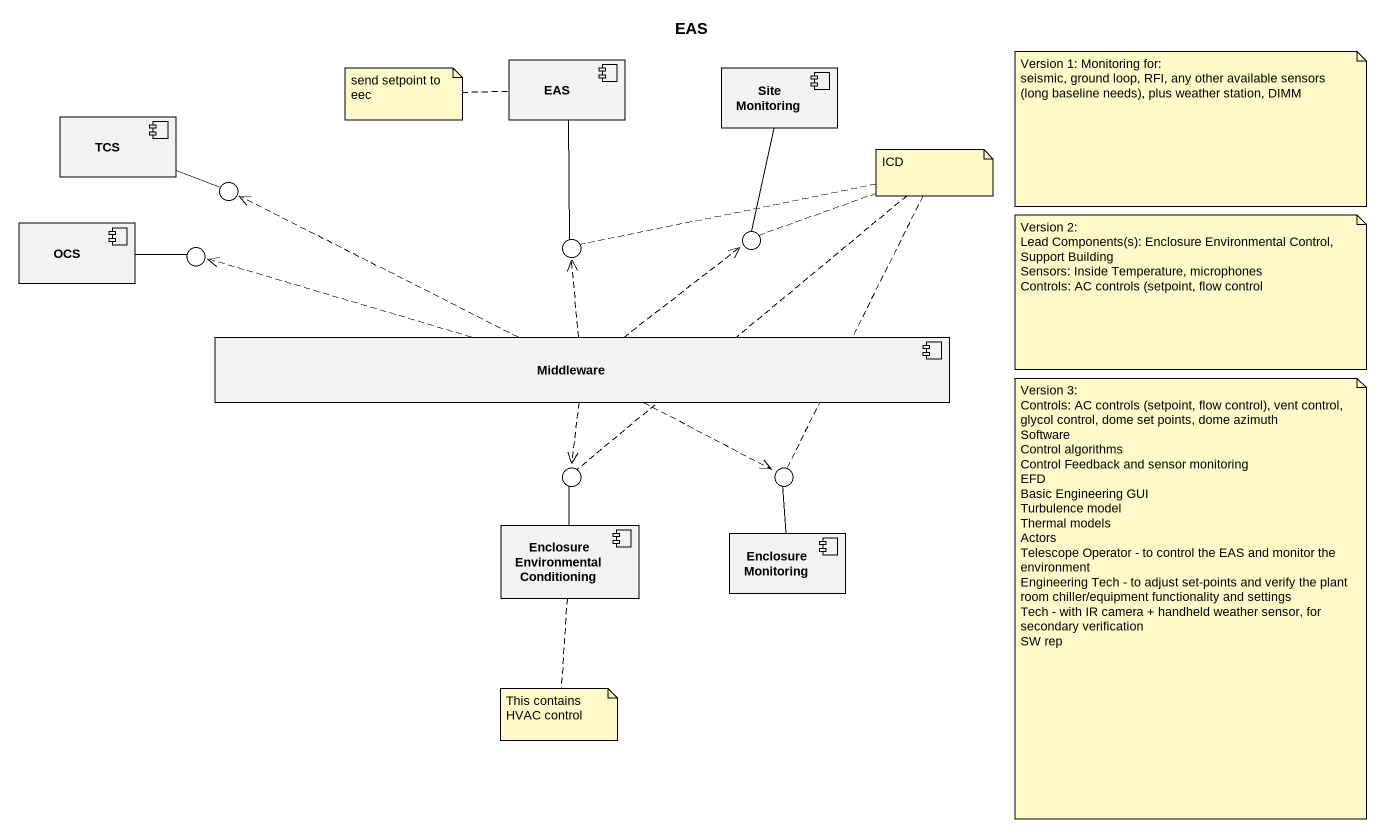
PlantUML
@startuml
title EAS
component EAS
component "Site Monitoring" as Site_Monitoring
component TCS
component OCS
() " " as lollipop1
() " " as lollipop2
() " " as lollipop3
() " " as lollipop4
component Middleware
() " " as lollipop5
() " " as lollipop6
component "Enclosure Environmental Conditioning" as Enclosure_Environmental
component "Enclosure Monitoring" as Enclosure_Monitoring
EAS -- lollipop3
Site_Monitoring -- lollipop4
TCS -right- lollipop1
OCS -right- lollipop2
Middleware .left.> lollipop1
Middleware .left.> lollipop2
Middleware .up.> lollipop3
Middleware .up.> lollipop4
Middleware ..> lollipop5
Middleware .right.> lollipop6
Enclosure_Environmental -up- lollipop5
Enclosure_Monitoring -up- lollipop6
note left of EAS : send setpoint to eec
note as N2
  Version 1: Monitoring for:
  seismic, ground loop, RFI, any other available sensors (long baseline needs), plus weather station, DIMM
end note
note as N3
  ICD
end note
N3 .. lollipop3
N3 .. lollipop5
N3 .. lollipop6
N3 .. lollipop4
note as N4
  Version 2:
  Lead Components(s): Enclosure Environmental Control, Support Building
  Sensors: Inside Temperature, microphones
  Controls: AC controls (setpoint, flow control
end note
note as N5
  Version 3:
  Controls: AC controls (setpoint, flow control), vent control, glycol control, dome set points, dome azimuth
  Software
  Control algorithms
  Control Feedback and sensor monitoring
  EFD
  Basic Engineering GUI
  Turbulence model
  Thermal models
  Actors
  Telescope Operator - to control the EAS and monitor the environment
  Engineering Tech - to adjust set-points and verify the plant room chiller/equipment functionality and settings
  Tech - with IR camera + handheld weather sensor, for secondary verification
  SW rep
end note
note bottom of Enclosure_Environmental : This contains HVAC control
@enduml
